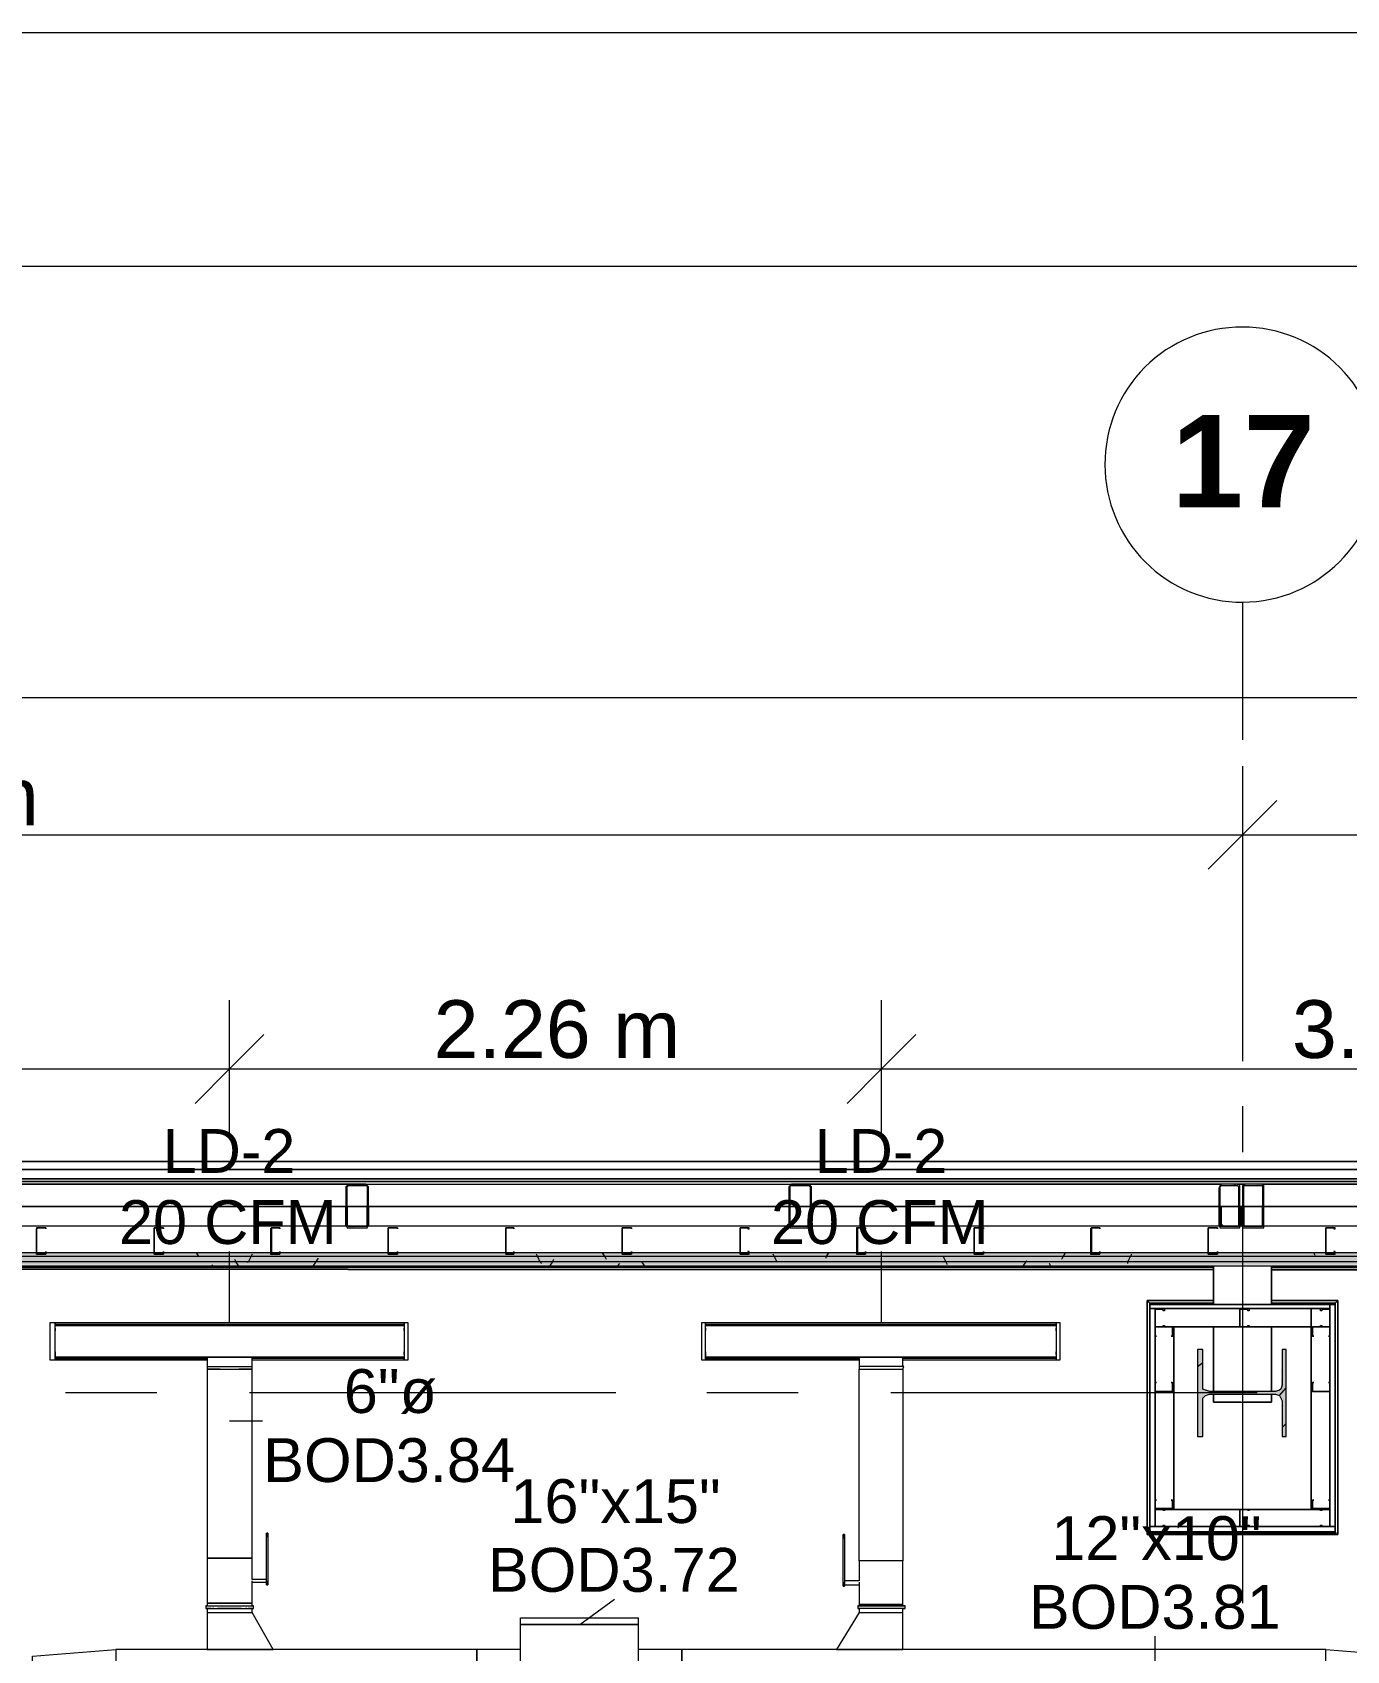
# Model space of a CAD drawing. Header units: metres. Extents: x -2 to 237, y -8 to 52.
# Drawn here: x 49.41 to 53.97, y 46.55 to 52.16 of the extents above; entities that cross this region are included whole.
import ezdxf

# ---------------------------------------------------------------- set-up
doc = ezdxf.new("R2010")
doc.units = ezdxf.units.M
for name, color, linetype, lineweight in [('HVAC - Ductos', 5, 'Continuous', 0), ('PDF3_Text', 7, 'Continuous', 0), ('pie de plano', 7, 'Continuous', 0)]:
    doc.layers.add(name, color=color, linetype=linetype, lineweight=lineweight)
doc.layers.add('PDF3_Geometry', color=7, linetype='Continuous', lineweight=0, true_color=0xaaaaaa)
doc.layers.add('PDF3_Solid Fills', color=7, linetype='Continuous', lineweight=0, true_color=0xffffff)
doc.styles.add('PDF Helvetica', font='')
doc.styles.add('PDF Helvetica Bold', font='')
doc.styles.get('PDF Helvetica').set_extended_font_data('Helvetica')
doc.styles.get('PDF Helvetica Bold').set_extended_font_data('Helvetica', bold=True)

msp = doc.modelspace()

# ---------------------------------------------------------------- hatches: boundary and pattern name
at = {"layer": 'PDF3_Solid Fills', "lineweight": 0, "transparency": 33554559}
h = msp.add_hatch(color=256, dxfattribs=at)
h.paths.add_polyline_path([(50.5778, 48.1584), (50.5732, 48.1584), (50.5732, 48.021), (50.5778, 48.1577)])
h.paths.add_polyline_path([(50.5732, 48.021), (50.509, 48.0256), (50.5044, 48.0256), (50.5044, 48.0164)])
h.paths.add_polyline_path([(50.5686, 48.163), (50.5686, 48.1676), (50.5044, 48.1676)])
h.paths.add_polyline_path([(50.5044, 48.1584), (50.4999, 48.1584), (50.4999, 48.0256)])
h = msp.add_hatch(color=256, dxfattribs=at)
h.paths.add_polyline_path([(52.1086, 48.163), (52.1086, 48.1676), (52.0445, 48.1676)])
h.paths.add_polyline_path([(52.1086, 48.021), (52.1132, 48.1571), (52.1132, 48.1584), (52.1086, 48.1584), (52.1041, 48.0256), (52.0399, 48.021), (52.1086, 48.0164)])
h.paths.add_polyline_path([(52.0399, 48.1584), (52.0353, 48.1584), (52.0353, 48.0256)])
h = msp.add_hatch(color=256, dxfattribs=at)
h.paths.add_polyline_path([(53.5295, 48.021), (53.5982, 48.0164), (53.5982, 48.1676), (53.5295, 48.1676), (53.5937, 48.163), (53.5937, 48.021)])
h.paths.add_polyline_path([(53.5295, 48.1584), (53.5249, 48.1584), (53.5249, 48.0256)])
h = msp.add_hatch(color=256, dxfattribs=at)
h.paths.add_polyline_path([(53.612, 48.163), (53.612, 48.1676), (53.6074, 48.1676)])
h.paths.add_polyline_path([(53.612, 48.1584), (53.6074, 48.1584), (53.6074, 48.0164), (53.6807, 48.0164), (53.6807, 48.1584), (53.6761, 48.1584), (53.6761, 48.021), (53.612, 48.021)])
h.paths.add_polyline_path([(53.6807, 48.163), (53.6807, 48.1676), (53.6166, 48.1676)])
for points in [[(58.6858, 47.9293), (35.6222, 47.9339), (7.0265, 47.9339), (7.0265, 47.9201), (58.6858, 47.9201)], [(58.6537, 47.9018), (58.6721, 47.8972), (58.6721, 47.9201), (7.0265, 47.9201), (7.0265, 47.9018)], [(7.0265, 47.888), (58.6399, 47.888), (58.6536, 47.8835), (58.6537, 47.8835), (58.6537, 47.9018), (7.0265, 47.9018)], [(53.7587, 47.2922), (53.7587, 47.5947), (53.7449, 47.5947), (53.7403, 47.4618), (53.7311, 47.4526), (53.4928, 47.448), (53.4928, 47.4526), (53.4791, 47.4572), (53.4699, 47.4572), (53.4699, 47.5947), (53.4516, 47.5947), (53.4516, 47.2922), (53.4699, 47.2922), (53.4699, 47.4297), (53.4791, 47.4389), (53.7357, 47.4389), (53.7403, 47.4343), (53.7403, 47.4251), (53.7449, 47.4251), (53.7449, 47.2922)]]:
    msp.add_hatch(color=256, dxfattribs=at).paths.add_polyline_path(points)

# ---------------------------------------------------------------- linework, layer by layer
at = {"layer": 'HVAC - Ductos', "color": 252, "lineweight": 0, "true_color": 0x939598}
for points in [[(7.3656, 49.8543), (58.4429, 49.8543)], [(53.6074, 49.616), (53.6074, 49.3776), (53.6074, 49.1393)], [(53.7266, 49.4968), (53.6074, 49.3776), (53.4882, 49.2585)], [(7.3656, 49.3776), (16.8074, 49.3776), (26.0062, 49.3776), (35.2051, 49.3776), (44.4086, 49.3776), (53.6074, 49.3776), (58.4429, 49.3776)], [(50.0965, 48.328), (50.0965, 48.5664), (50.0965, 48.8047)], [(52.3561, 48.328), (52.3561, 48.5664), (52.3561, 48.8047)], [(50.2157, 48.6856), (50.0965, 48.5664), (49.9774, 48.4472)], [(52.4753, 48.6856), (52.3561, 48.5664), (52.237, 48.4472)], [(7.3656, 48.5664), (8.8369, 48.5664), (11.3165, 48.5664), (13.3149, 48.5664), (15.5103, 48.5664), (18.3199, 48.5664), (20.1533, 48.5664), (22.5137, 48.5664), (24.7092, 48.5664), (27.5004, 48.5664), (29.5172, 48.5664), (31.598, 48.5664), (33.9126, 48.5664), (36.7176, 48.5664), (38.6427, 48.5664), (40.9114, 48.5664), (43.1114, 48.5664), (45.701, 48.5664), (47.9011, 48.5664), (50.0965, 48.5664), (52.3561, 48.5664), (56.0457, 48.5664), (58.4429, 48.5664)]]:
    msp.add_lwpolyline(points, dxfattribs=at)
at = {"layer": 'HVAC - Ductos', "lineweight": 0}
for points in [[(50.0965, 47.6864), (50.0965, 47.9339)], [(52.3561, 47.6864), (52.3561, 47.9339)], [(49.4916, 47.6634), (49.4916, 47.6864), (49.4916, 47.6818), (50.7016, 47.6818), (50.7016, 47.6864), (50.7016, 47.6634)], [(50.7016, 47.6864), (49.4916, 47.6864)], [(51.7465, 47.6634), (51.7465, 47.6864), (51.7465, 47.6818), (52.9611, 47.6818), (52.9611, 47.6864), (52.9611, 47.6634)], [(52.9611, 47.6864), (51.7465, 47.6864)], [(49.4916, 47.613), (49.4916, 47.6222), (49.4916, 47.6314)], [(50.7016, 47.6314), (50.7016, 47.6222), (50.7016, 47.613)], [(51.7465, 47.613), (51.7465, 47.6222), (51.7465, 47.6314)], [(52.9611, 47.6314), (52.9611, 47.6222), (52.9611, 47.613)], [(49.4916, 47.5764), (49.4916, 47.581), (49.4916, 47.5856), (49.4916, 47.581), (49.4916, 47.558), (49.4916, 47.5626), (50.0186, 47.5626)], [(50.0644, 47.5259), (50.0599, 47.5259), (50.0416, 47.5259), (50.0324, 47.5259), (50.0278, 47.5259), (50.0232, 47.5259), (50.0186, 47.5259), (50.0186, 46.8705), (50.0232, 46.8705), (50.0324, 46.8705), (50.0416, 46.8705), (50.0599, 46.8705), (50.0782, 46.8705), (50.0965, 46.8705), (50.1148, 46.8705), (50.1332, 46.8705), (50.1516, 46.8705), (50.1607, 46.8705), (50.1699, 46.8705), (50.1744, 46.8705), (50.1744, 47.5259), (50.1744, 47.5351), (50.1744, 47.5672), (50.1699, 47.5672), (50.1607, 47.5672), (50.1516, 47.5672), (50.1332, 47.5672), (50.1148, 47.5672), (50.0965, 47.5672), (50.0782, 47.5672), (50.0599, 47.5672), (50.0416, 47.5672), (50.0324, 47.5672), (50.0232, 47.5672), (50.0186, 47.5672), (50.0186, 47.5351), (50.0186, 47.5259), (50.0278, 47.5259), (50.0416, 47.5259), (50.069, 47.5259), (50.0965, 47.5259), (50.124, 47.5259), (50.1516, 47.5259), (50.1653, 47.5259), (50.1744, 47.5259), (50.1699, 47.5259), (50.1653, 47.5259), (50.1607, 47.5259), (50.1516, 47.5259), (50.1332, 47.5259), (50.1286, 47.5259)], [(50.7016, 47.5764), (50.7016, 47.581), (50.7016, 47.5856), (50.7016, 47.581), (50.7016, 47.558), (50.7016, 47.5626), (50.1744, 47.5626)], [(51.7465, 47.5764), (51.7465, 47.581), (51.7465, 47.5856), (51.7465, 47.581), (51.7465, 47.558), (51.7465, 47.5626), (52.2782, 47.5626)], [(52.4295, 47.5351), (52.4295, 47.5672), (52.4203, 47.5672), (52.4065, 47.5672), (52.3928, 47.5672), (52.3745, 47.5672), (52.3561, 47.5672), (52.3332, 47.5672), (52.3149, 47.5672), (52.3011, 47.5672), (52.2873, 47.5672), (52.2828, 47.5672), (52.2782, 47.5672), (52.2782, 47.5351), (52.2782, 47.5259), (52.2828, 47.5259), (52.3011, 47.5259), (52.3241, 47.5259), (52.3561, 47.5259), (52.3836, 47.5259), (52.4065, 47.5259), (52.4249, 47.5259), (52.4295, 47.5259), (52.4295, 46.8614), (52.4203, 46.8614), (52.4065, 46.8614), (52.3928, 46.8614), (52.3745, 46.8614), (52.3561, 46.8614), (52.3332, 46.8614), (52.3149, 46.8614), (52.3011, 46.8614), (52.2873, 46.8614), (52.2828, 46.8614), (52.2782, 46.8614), (52.2782, 46.7926), (52.2278, 46.7926)], [(52.9611, 47.5764), (52.9611, 47.581), (52.9611, 47.5856), (52.9611, 47.581), (52.9611, 47.558), (52.9611, 47.5626), (52.4295, 47.5626)], [(49.4916, 47.558), (50.0186, 47.558)], [(50.0186, 47.5351), (50.0232, 47.5351), (50.0416, 47.5351), (50.0644, 47.5351), (50.0965, 47.5351), (50.124, 47.5351), (50.1516, 47.5351), (50.1699, 47.5351), (50.1744, 47.5351)], [(50.069, 47.5259), (50.0782, 47.5259), (50.0965, 47.5259), (50.1148, 47.5259), (50.124, 47.5259)], [(50.1744, 47.558), (50.7016, 47.558)], [(51.7465, 47.558), (52.2782, 47.558)], [(52.3882, 47.5259), (52.3928, 47.5259), (52.4065, 47.5259), (52.4203, 47.5259), (52.4249, 47.5259), (52.4295, 47.5259), (52.4341, 47.5351), (52.4249, 47.5351), (52.4111, 47.5351), (52.3836, 47.5351), (52.3561, 47.5351), (52.3241, 47.5351), (52.3011, 47.5351), (52.2828, 47.5351), (52.2782, 47.5351)], [(52.4295, 46.7055), (52.4295, 46.7101), (52.4295, 46.8614), (52.4203, 46.8614), (52.4065, 46.8614), (52.3928, 46.8614), (52.3745, 46.8614), (52.3561, 46.8614), (52.3332, 46.8614), (52.3149, 46.8614), (52.3011, 46.8614), (52.2873, 46.8614), (52.2828, 46.8614), (52.2782, 46.8614), (52.2782, 47.5259), (52.2828, 47.5259)], [(52.2873, 47.5259), (52.3011, 47.5259), (52.3149, 47.5259), (52.3241, 47.5259)], [(52.3286, 47.5259), (52.3332, 47.5259), (52.3561, 47.5259), (52.3745, 47.5259), (52.3791, 47.5259)], [(52.4295, 47.558), (52.9611, 47.558)], [(50.0965, 47.3472), (50.2111, 47.3472)], [(50.2294, 46.9576), (50.2248, 46.9576)], [(50.2248, 46.788), (50.2248, 46.7834), (50.2248, 46.7788), (50.2248, 46.7834), (50.2248, 46.788), (50.2248, 46.7926), (50.2248, 46.9438), (50.2248, 46.9484), (50.2248, 46.953), (50.2248, 46.9576), (50.2248, 46.953), (50.2248, 46.9484), (50.2248, 46.9438)], [(50.2294, 46.9438), (50.2294, 46.9484), (50.2294, 46.953), (50.2294, 46.9576), (50.2294, 46.953), (50.2294, 46.9484), (50.2294, 46.9438), (50.2294, 46.7926), (50.2294, 46.788), (50.2294, 46.7834), (50.2294, 46.7788), (50.2294, 46.7834), (50.2294, 46.788), (50.2294, 46.7926)], [(52.2278, 46.953), (52.2232, 46.953)], [(52.2232, 46.788), (52.2232, 46.7834), (52.2232, 46.7788), (52.2232, 46.7743), (52.2232, 46.7788), (52.2232, 46.7834), (52.2232, 46.788), (52.2232, 46.9393)], [(52.2278, 46.9393), (52.2278, 46.788), (52.2278, 46.7834), (52.2278, 46.7788), (52.2278, 46.7743), (52.2278, 46.7788), (52.2278, 46.7834)], [(50.2248, 46.7972), (50.1744, 46.7972), (50.1744, 46.8705), (50.1699, 46.8705), (50.1607, 46.8705), (50.1516, 46.8705), (50.1332, 46.8705), (50.1148, 46.8705), (50.0965, 46.8705), (50.0782, 46.8705), (50.0599, 46.8705), (50.0416, 46.8705), (50.0324, 46.8705), (50.0232, 46.8705), (50.0186, 46.8705), (50.0186, 46.7147), (50.0232, 46.7147), (50.0324, 46.7147), (50.0416, 46.7147), (50.0599, 46.7147), (50.0782, 46.7147), (50.0965, 46.7147), (50.1148, 46.7147), (50.1332, 46.7147), (50.1516, 46.7147), (50.1607, 46.7147), (50.1699, 46.7147), (50.1744, 46.7147), (50.1744, 46.788), (50.2248, 46.788), (50.2248, 46.7926)], [(50.1744, 46.788), (50.1744, 46.7926)], [(52.2278, 46.788), (52.2278, 46.7834), (52.2278, 46.7788), (52.2782, 46.7788), (52.2782, 46.7101), (52.2782, 46.7055)], [(52.2782, 46.788), (52.2782, 46.7834), (52.2782, 46.7788)], [(50.2248, 46.7788), (50.2294, 46.7788)], [(51.3111, 46.6414), (51.4303, 46.7284)], [(52.2232, 46.7743), (52.2278, 46.7743)], [(50.014, 46.7055), (50.014, 46.6963)], [(50.0186, 46.6963), (50.014, 46.6963), (50.0186, 46.6963), (50.0232, 46.6963), (50.037, 46.6963), (50.0553, 46.6963), (50.0736, 46.6963), (50.0965, 46.6963), (50.1194, 46.6963), (50.1378, 46.6963), (50.1561, 46.6963), (50.1699, 46.6963), (50.1744, 46.6963), (50.179, 46.6963), (50.179, 46.7055), (50.1744, 46.7055)], [(50.0186, 46.7055), (50.014, 46.7055), (50.0186, 46.7055), (50.0232, 46.7055), (50.037, 46.7055), (50.0553, 46.7055), (50.0736, 46.7055), (50.0965, 46.7055), (50.1194, 46.7055), (50.1378, 46.7055), (50.1561, 46.7055), (50.1699, 46.7055), (50.1744, 46.7055), (50.179, 46.7055)], [(50.0324, 46.6963), (50.0232, 46.6963), (50.0186, 46.6963), (50.0186, 46.6826), (50.0232, 46.6826), (50.0324, 46.6826), (50.0416, 46.6826), (50.0599, 46.6826), (50.0782, 46.6826), (50.0965, 46.6826), (50.1148, 46.6826), (50.1332, 46.6826), (50.1516, 46.6826), (50.1607, 46.6826), (50.1699, 46.6826), (50.1744, 46.6826), (50.1744, 46.6963), (50.1699, 46.6963), (50.1607, 46.6963)], [(50.0186, 46.6826), (50.0186, 46.5543), (50.0278, 46.5543), (50.0416, 46.5543), (50.069, 46.5543), (50.0965, 46.5543), (50.1744, 46.5543), (50.202, 46.5543), (50.2248, 46.5543), (50.2432, 46.5543), (50.2478, 46.5543), (50.1744, 46.6826)], [(50.0416, 46.6963), (50.037, 46.6963)], [(50.1378, 46.6963), (50.1332, 46.6963), (50.1148, 46.6963), (50.0965, 46.6963), (50.0782, 46.6963), (50.0599, 46.6963), (50.0553, 46.6963)], [(50.0644, 46.6826), (50.069, 46.6826)], [(50.124, 46.6826), (50.1286, 46.6826)], [(50.1561, 46.6963), (50.1516, 46.6963)], [(50.1744, 46.6963), (50.179, 46.6963)], [(52.2782, 46.6826), (52.2003, 46.5543), (52.2095, 46.5543), (52.2232, 46.5543), (52.2507, 46.5543), (52.2782, 46.5543), (52.3561, 46.5543), (52.3836, 46.5543), (52.4065, 46.5543), (52.4249, 46.5543), (52.4295, 46.5543), (52.4295, 46.6826)], [(52.2736, 46.7055), (52.2736, 46.6963), (52.2782, 46.6963)], [(52.2873, 46.6963), (52.2828, 46.6963), (52.2782, 46.6963), (52.2782, 46.6826), (52.2828, 46.6826), (52.2873, 46.6826), (52.3011, 46.6826), (52.3149, 46.6826), (52.3332, 46.6826), (52.3561, 46.6826), (52.3745, 46.6826), (52.3928, 46.6826), (52.4065, 46.6826), (52.4203, 46.6826), (52.4295, 46.6826), (52.4295, 46.6963), (52.4341, 46.6963), (52.4386, 46.6963), (52.4341, 46.6963), (52.4249, 46.6963), (52.4111, 46.6963), (52.3974, 46.6963), (52.3745, 46.6963), (52.3561, 46.6963), (52.3332, 46.6963), (52.3149, 46.6963), (52.2965, 46.6963), (52.2828, 46.6963), (52.2736, 46.6963)], [(52.3011, 46.6963), (52.2965, 46.6963)], [(52.3974, 46.6963), (52.3928, 46.6963), (52.3745, 46.6963), (52.3561, 46.6963), (52.3332, 46.6963), (52.3149, 46.6963)], [(52.3241, 46.6826), (52.3286, 46.6826)], [(52.3791, 46.6826), (52.3836, 46.6826), (52.3882, 46.6826)], [(52.4111, 46.6963), (52.4065, 46.6963)], [(52.4249, 46.6963), (52.4203, 46.6963)], [(52.4386, 46.6963), (52.4386, 46.7055)], [(53.3049, 46.403), (53.3049, 46.6001)], [(50.2478, 46.5543), (50.2432, 46.5543), (50.2248, 46.5543), (50.202, 46.5543), (50.1744, 46.5543), (50.0965, 46.5543), (50.069, 46.5543), (50.0416, 46.5543), (50.0278, 46.5543), (50.0186, 46.5543)], [(52.4295, 46.5543), (52.4249, 46.5543), (52.4065, 46.5543), (52.3836, 46.5543), (52.3561, 46.5543), (52.2782, 46.5543), (52.2507, 46.5543), (52.2232, 46.5543), (52.2095, 46.5543), (52.2003, 46.5543)]]:
    msp.add_lwpolyline(points, dxfattribs=at)
for points in [[(49.4732, 47.6864), (49.4732, 47.558), (49.4916, 47.558), (49.4916, 47.6864)], [(50.7016, 47.5672), (49.4916, 47.5672), (50.7016, 47.5672), (49.4916, 47.5672), (49.4916, 47.6772), (50.7016, 47.6772)], [(50.7153, 47.6864), (50.7016, 47.6864), (50.7016, 47.558), (50.7153, 47.558)], [(51.7328, 47.6864), (51.7328, 47.558), (51.7465, 47.558), (51.7465, 47.6864)], [(52.9611, 47.5672), (51.7465, 47.5672), (52.9611, 47.5672), (51.7465, 47.5672), (51.7465, 47.6772), (52.9611, 47.6772)], [(52.9749, 47.6864), (52.9611, 47.6864), (52.9611, 47.558), (52.9749, 47.558)], [(49.4916, 47.668), (49.4916, 47.6634), (49.4916, 47.6589), (49.4916, 47.6634)], [(50.7016, 47.6589), (50.7016, 47.6634), (50.7016, 47.668), (50.7016, 47.6634)], [(51.7465, 47.668), (51.7465, 47.6634), (51.7465, 47.6589), (51.7465, 47.6634)], [(52.9611, 47.6589), (52.9611, 47.6634), (52.9611, 47.668), (52.9611, 47.6634)], [(52.2232, 46.9393), (52.2232, 46.9438), (52.2232, 46.9484), (52.2232, 46.953), (52.2232, 46.9484), (52.2232, 46.9438)], [(52.2278, 46.9393), (52.2278, 46.9438), (52.2278, 46.9484), (52.2278, 46.953), (52.2278, 46.9484), (52.2278, 46.9438)], [(50.0186, 46.7055), (50.0232, 46.7055), (50.0324, 46.7055), (50.0416, 46.7055), (50.0599, 46.7055), (50.0782, 46.7055), (50.0965, 46.7055), (50.1148, 46.7055), (50.1332, 46.7055), (50.1516, 46.7055), (50.1607, 46.7055), (50.1699, 46.7055), (50.1744, 46.7055), (50.1744, 46.7147), (50.1699, 46.7147), (50.1607, 46.7147), (50.1516, 46.7147), (50.1332, 46.7147), (50.1148, 46.7147), (50.0965, 46.7147), (50.0782, 46.7147), (50.0599, 46.7147), (50.0416, 46.7147), (50.0324, 46.7147), (50.0232, 46.7147), (50.0186, 46.7147)], [(52.2736, 46.7055), (52.2828, 46.7055), (52.2965, 46.7055), (52.3149, 46.7055), (52.3332, 46.7055), (52.3561, 46.7055), (52.3745, 46.7055), (52.3974, 46.7055), (52.4111, 46.7055), (52.4249, 46.7055), (52.4341, 46.7055), (52.4386, 46.7055), (52.4341, 46.7055), (52.4249, 46.7055), (52.4111, 46.7055), (52.3974, 46.7055), (52.3745, 46.7055), (52.3561, 46.7055), (52.3332, 46.7055), (52.3149, 46.7055), (52.2965, 46.7055), (52.2828, 46.7055)], [(52.2782, 46.7101), (52.2828, 46.7101), (52.2873, 46.7101), (52.3011, 46.7101), (52.3149, 46.7101), (52.3332, 46.7101), (52.3561, 46.7101), (52.3745, 46.7101), (52.3928, 46.7101), (52.4065, 46.7101), (52.4203, 46.7101), (52.4295, 46.7101), (52.4203, 46.7101), (52.4065, 46.7101), (52.3928, 46.7101), (52.3745, 46.7101), (52.3561, 46.7101), (52.3332, 46.7101), (52.3149, 46.7101), (52.3011, 46.7101), (52.2873, 46.7101), (52.2828, 46.7101)], [(52.4295, 46.7101), (52.4203, 46.7101), (52.4065, 46.7101), (52.3928, 46.7101), (52.3745, 46.7101), (52.3561, 46.7101), (52.3332, 46.7101), (52.3149, 46.7101), (52.3011, 46.7101), (52.2873, 46.7101), (52.2828, 46.7101), (52.2782, 46.7101), (52.2828, 46.7101), (52.2873, 46.7101), (52.3011, 46.7101), (52.3149, 46.7101), (52.3332, 46.7101), (52.3561, 46.7101), (52.3745, 46.7101), (52.3928, 46.7101), (52.4065, 46.7101), (52.4203, 46.7101)], [(52.2782, 46.7055), (52.2828, 46.7055), (52.2873, 46.7055), (52.3011, 46.7055), (52.3149, 46.7055), (52.3332, 46.7055), (52.3561, 46.7055), (52.3745, 46.7055), (52.3928, 46.7055), (52.4065, 46.7055), (52.4203, 46.7055), (52.4295, 46.7055), (52.4203, 46.7055), (52.4065, 46.7055), (52.3928, 46.7055), (52.3745, 46.7055), (52.3561, 46.7055), (52.3332, 46.7055), (52.3149, 46.7055), (52.3011, 46.7055), (52.2873, 46.7055), (52.2828, 46.7055)], [(51.5128, 46.6414), (51.1049, 46.6414), (51.1049, 46.6643), (51.5128, 46.6643)], [(51.5128, 46.6414), (51.5128, 45.5414), (51.1049, 45.5414), (51.1049, 46.6414)], [(49.7024, 46.5543), (49.7024, 46.2518), (49.4136, 46.2747), (49.4136, 46.5314)], [(50.9536, 46.5543), (49.7024, 46.5543), (49.7024, 46.2518), (50.9536, 46.2518), (50.9536, 46.5543), (50.9536, 46.2518), (51.1049, 46.096), (51.1049, 46.5543)], [(53.8962, 46.2518), (53.8962, 46.5543), (54.1849, 46.5314), (54.1849, 46.2747), (53.8962, 46.2518), (53.8962, 46.5543), (51.664, 46.5543), (51.5128, 46.5543), (51.5128, 46.096), (51.664, 46.2518), (51.664, 46.5543), (51.664, 46.2518)]]:
    msp.add_lwpolyline(points, close=True, dxfattribs=at)
at = {"layer": 'PDF3_Geometry', "lineweight": 0}
msp.add_lwpolyline([(53.6074, 51.1377, 0.418241), (53.1307, 50.661, 0.414659), (53.6074, 50.1843, 0.411075), (54.0841, 50.661, 0.414666)], format="xyb", close=True, dxfattribs=at)
at = {"layer": 'PDF3_Geometry', "color": 252, "lineweight": 0, "true_color": 0x939598}
for points in [[(53.6074, 50.1843), (53.6074, 49.7076)], [(53.6074, 49.5472), (53.6074, 49.3914)], [(53.6074, 49.231), (53.6074, 48.5939)]]:
    msp.add_lwpolyline(points, dxfattribs=at)
at = {"layer": 'PDF3_Geometry', "lineweight": 0}
for points in [[(53.6074, 48.438), (53.6074, 48.2776)], [(50.5778, 48.2455), (50.4999, 48.2455)], [(52.1086, 48.2455), (52.0353, 48.2455)], [(53.6441, 48.2455), (53.5661, 48.2455)], [(50.509, 48.1676), (49.0744, 48.1676), (50.5411, 48.1676), (52.072, 48.1676), (53.5341, 48.1676), (52.1041, 48.1676)], [(50.564, 48.163), (50.5686, 48.1676)], [(50.5686, 48.1676), (52.0445, 48.1676)], [(52.0353, 48.1264), (52.0399, 48.131)], [(52.072, 48.163), (52.0766, 48.1676)], [(53.5799, 48.163), (53.5845, 48.1676)], [(55.1107, 48.1676), (53.6761, 48.1676), (55.1383, 48.1676), (56.6737, 48.1676), (58.2045, 48.1676), (58.1954, 48.1676)], [(50.4999, 48.1034), (50.5044, 48.108)], [(50.5044, 48.021), (50.4999, 48.0256), (50.4999, 48.0897)], [(50.5044, 48.0897), (50.5044, 48.0256), (50.509, 48.021)], [(50.5732, 48.021), (50.5732, 48.0256), (50.5732, 48.0897)], [(50.5778, 48.0897), (50.5778, 48.0256), (50.5778, 48.021)], [(53.5249, 48.108), (53.5295, 48.1126)], [(53.5295, 48.0897), (53.5295, 48.0256)], [(53.5891, 48.021), (53.5432, 48.021), (53.5387, 48.021), (53.5387, 48.0256), (53.5341, 48.0256), (53.5341, 48.0897)], [(53.5982, 48.0256), (53.6028, 48.0256), (53.6028, 48.0897)], [(53.6028, 48.021), (53.6074, 48.0256), (53.6074, 48.0897), (53.6074, 48.0256), (53.6074, 48.021)], [(53.6074, 48.1172), (53.6074, 47.6451)], [(53.612, 48.0897), (53.612, 48.0256), (53.612, 48.021)], [(53.6761, 48.021), (53.6761, 48.0256), (53.6761, 48.0897)], [(53.6807, 48.021), (53.6807, 48.0256), (53.6807, 48.0897)], [(58.7775, 46.6138), (58.7775, 47.0172), (58.7775, 47.4251), (58.7775, 47.8284), (58.7775, 47.8834), (58.7775, 47.9293), (58.7775, 48.0118), (58.7775, 48.021), (7.0265, 48.0256)], [(58.6721, 35.7008), (58.6721, 47.8834), (58.6721, 47.8972), (58.6721, 47.9155), (7.0265, 47.9201)], [(58.6537, 35.7008), (58.6537, 47.8834), (58.6537, 47.8972), (7.0265, 47.9018)], [(50.2386, 47.9293), (49.8353, 47.9293), (49.4274, 47.9293), (49.024, 47.9293), (48.6161, 47.9293), (48.2128, 47.9293), (47.8048, 47.9293), (47.4015, 47.9293)], [(52.2691, 47.9293), (51.8657, 47.9293), (51.4578, 47.9293), (51.0545, 47.9293), (50.6465, 47.9293), (50.2432, 47.9293)], [(53.0803, 47.9293), (52.677, 47.9293), (52.2736, 47.9293)], [(55.1107, 47.9293), (54.7074, 47.9293), (54.2995, 47.9293), (53.8962, 47.9293), (53.4882, 47.9293), (53.0849, 47.9293)], [(7.0265, 47.888), (58.6399, 47.8834), (58.6399, 35.7008), (48.2128, 35.7008), (48.2128, 35.6871), (58.6399, 35.6871), (58.6399, 34.1837), (45.3206, 34.1837), (44.8348, 34.1837), (44.6515, 34.1837), (41.7273, 34.1837)], [(53.5065, 47.8834), (44.5094, 47.8834)], [(44.5094, 47.8834), (53.5065, 47.8834)], [(53.5065, 47.8834), (44.5094, 47.8834)], [(44.5094, 47.8834), (53.5065, 47.8834)], [(53.5065, 47.8834), (44.5094, 47.8834)], [(44.5094, 47.8834), (53.5065, 47.8834)], [(58.1037, 47.8834), (53.7083, 47.8834)], [(53.7083, 47.8834), (58.1037, 47.8834)], [(58.1037, 47.8834), (53.7083, 47.8834)], [(53.7083, 47.8834), (58.1037, 47.8834)], [(58.1037, 47.8834), (53.7083, 47.8834)], [(53.7083, 47.8834), (58.1037, 47.8834)], [(53.9374, 47.7643), (53.9374, 46.953), (53.9328, 46.953), (53.9283, 46.9576), (53.9283, 46.9622), (53.9283, 47.0401), (53.9283, 47.7506), (53.8457, 47.7506), (53.2865, 47.7506), (53.2865, 46.9622), (53.2865, 47.7506), (53.2865, 47.6726), (53.2865, 47.0401), (53.2865, 46.9622), (53.9283, 46.9622), (53.2865, 46.9622), (53.9283, 46.9622), (53.2865, 46.9622), (53.2865, 47.7552), (53.2865, 46.9576), (53.2865, 47.7552), (53.2865, 46.9622), (53.9283, 46.9622), (53.9283, 46.9576), (53.9328, 46.953), (53.9374, 46.953), (53.2774, 46.953), (53.9374, 46.953), (53.9374, 47.7643), (53.9374, 46.953), (53.9374, 47.7643), (53.9374, 47.7597), (53.9328, 47.7597), (53.9283, 47.7552), (53.9283, 47.7506), (53.9283, 46.9622), (53.9283, 47.7552), (53.7083, 47.7552), (53.9283, 47.7552), (53.9283, 46.9576), (53.2865, 46.9576), (53.9283, 46.9576), (53.9328, 46.9576), (53.9283, 46.9576), (53.9283, 47.7552), (53.9283, 46.9622), (53.9283, 47.7506), (53.9099, 47.7506), (53.2865, 47.7506), (53.2865, 47.7368), (53.2865, 46.9805), (53.2865, 46.9622)], [(53.282, 47.7597), (53.2865, 47.7552), (53.2865, 47.7506)], [(53.282, 47.7597), (53.2865, 47.7552), (53.2865, 47.7506)], [(53.9374, 47.7643), (53.7083, 47.7643), (53.9374, 47.7643), (53.9374, 47.7597), (53.9374, 47.7643), (53.7083, 47.7643), (53.9374, 47.7643), (53.9374, 47.7597), (53.9328, 47.7597), (53.9283, 47.7552), (53.9283, 47.7506), (53.7083, 47.7506), (53.9283, 47.7506), (53.9283, 46.9622), (53.9283, 47.7506), (53.9283, 47.7552), (53.9328, 47.7597), (53.9283, 47.7552), (53.9283, 47.7506), (53.7083, 47.7506), (53.9283, 47.7506), (53.9283, 46.9805), (53.9283, 46.9622), (53.2865, 46.9622)], [(53.2865, 47.7506), (53.2865, 46.9622), (53.2865, 47.7506)], [(53.9283, 47.7506), (53.2865, 47.7506), (53.9283, 47.7506)], [(53.9283, 46.9622), (53.9283, 47.7506), (53.9283, 46.9622)], [(53.6074, 47.6451), (53.6074, 46.7147)], [(53.4516, 47.5351), (53.4699, 47.5489)], [(53.7357, 47.4343), (53.7587, 47.4618)], [(49.8444, 47.4434), (49.5282, 47.4434)], [(51.4349, 47.4434), (50.1653, 47.4434)], [(52.0674, 47.4434), (51.7511, 47.4434)], [(53.6578, 47.4434), (52.3882, 47.4434)], [(53.5065, 47.4389), (53.5065, 47.4114), (53.5065, 47.4389)], [(53.5845, 47.4114), (53.5891, 47.4114), (53.5937, 47.4114), (53.5982, 47.4114), (53.6028, 47.4114), (53.5982, 47.4114), (53.5937, 47.4114), (53.5891, 47.4114), (53.5845, 47.4114), (53.5065, 47.4114), (53.7083, 47.4114), (53.6257, 47.4114), (53.6212, 47.4114), (53.6166, 47.4114), (53.612, 47.4114), (53.6166, 47.4114), (53.6212, 47.4114), (53.6257, 47.4114)], [(53.7449, 47.3243), (53.7587, 47.338)], [(53.282, 46.953), (53.2865, 46.9576)], [(53.282, 46.953), (53.2865, 46.9576)], [(53.2865, 46.9622), (53.9283, 46.9622), (53.2865, 46.9622)]]:
    msp.add_lwpolyline(points, dxfattribs=at)
for points in [[(50.5411, 48.2455), (52.072, 48.2455), (50.5411, 48.2455), (49.0057, 48.2455), (47.4702, 48.2455), (49.0057, 48.2455)], [(53.6074, 48.2455), (55.1383, 48.2455), (56.6737, 48.2455), (55.1383, 48.2455), (53.6074, 48.2455), (52.072, 48.2455)], [(50.5411, 48.218), (49.0057, 48.218)], [(50.5411, 48.186), (49.0057, 48.186)], [(52.072, 48.218), (50.5411, 48.218)], [(52.072, 48.186), (50.5411, 48.186)], [(53.6074, 48.218), (52.072, 48.218)], [(53.6074, 48.186), (52.072, 48.186)], [(55.1383, 48.218), (53.6074, 48.218)], [(55.1383, 48.186), (53.6074, 48.186)], [(50.5411, 48.1768), (49.0057, 48.1768)], [(50.4999, 48.0256), (50.5044, 48.0164), (50.509, 48.0164), (50.5686, 48.0164), (50.5732, 48.0164), (50.5778, 48.0256), (50.5778, 48.1584), (50.5732, 48.163), (50.5686, 48.1676), (50.509, 48.1676), (50.5044, 48.163), (50.4999, 48.1584)], [(50.5686, 48.021), (50.509, 48.021), (50.5044, 48.0256), (50.5044, 48.1584), (50.509, 48.163), (50.5686, 48.163), (50.5732, 48.163), (50.5732, 48.1584), (50.5732, 48.0256), (50.5732, 48.021)], [(52.072, 48.1768), (50.5411, 48.1768)], [(52.0353, 48.0256), (52.0399, 48.0164), (52.0445, 48.0164), (52.1041, 48.0164), (52.1086, 48.0164), (52.1132, 48.0256), (52.1132, 48.1584), (52.1086, 48.163), (52.1041, 48.1676), (52.0445, 48.1676), (52.0399, 48.163), (52.0353, 48.1584)], [(52.1041, 48.021), (52.0445, 48.021), (52.0399, 48.021), (52.0399, 48.0256), (52.0399, 48.1584), (52.0399, 48.163), (52.0445, 48.163), (52.1041, 48.163), (52.1086, 48.1584), (52.1086, 48.0256)], [(53.6074, 48.1768), (52.072, 48.1768)], [(53.5341, 48.0164), (53.5891, 48.0164), (53.5982, 48.0164), (53.5982, 48.0256), (53.5982, 48.1539), (53.5982, 48.163), (53.5891, 48.1676), (53.5341, 48.1676), (53.5295, 48.163), (53.5249, 48.1539), (53.5249, 48.0256), (53.5295, 48.0164)], [(53.5341, 48.021), (53.5295, 48.021), (53.5295, 48.0256), (53.5295, 48.1539), (53.5295, 48.1584), (53.5341, 48.163), (53.5891, 48.163), (53.5937, 48.1584), (53.5937, 48.1539), (53.5937, 48.0256), (53.5937, 48.021), (53.5891, 48.021)], [(53.6074, 48.1676), (53.5891, 48.1676)], [(55.1383, 48.1768), (53.6074, 48.1768)], [(53.6166, 48.0164), (53.6761, 48.0164), (53.6807, 48.0164), (53.6807, 48.0256), (53.6807, 48.1584), (53.6807, 48.163), (53.6761, 48.1676), (53.6166, 48.1676), (53.6074, 48.163), (53.6074, 48.1584), (53.6074, 48.0256), (53.6074, 48.0164)], [(53.6166, 48.1676), (53.6074, 48.1676)], [(53.6761, 48.0256), (53.6761, 48.021), (53.6166, 48.021), (53.612, 48.021), (53.612, 48.0256), (53.612, 48.1584), (53.612, 48.163), (53.6166, 48.163), (53.6761, 48.163), (53.6761, 48.1584)], [(49.0836, 48.0897), (50.4999, 48.0897)], [(50.5411, 48.0897), (50.5732, 48.0897), (50.5411, 48.0897), (50.5044, 48.0897)], [(50.5778, 48.0897), (52.0353, 48.0897)], [(52.072, 48.0897), (52.1086, 48.0897), (52.072, 48.0897), (52.0399, 48.0897)], [(52.1132, 48.0897), (53.5249, 48.0897)], [(53.5295, 48.0897), (53.5937, 48.0897)], [(53.5982, 48.0897), (53.6074, 48.0897)], [(53.612, 48.0897), (53.6761, 48.0897)], [(53.6807, 48.0897), (55.1016, 48.0897)], [(49.4594, 48.0164), (49.432, 48.0164), (49.4274, 48.0164), (49.4274, 48.0118), (49.4274, 47.9247), (49.432, 47.9247), (49.4594, 47.9247), (49.4594, 47.9339), (49.4594, 47.9247), (49.432, 47.9247), (49.4274, 47.9247), (49.4274, 48.0118), (49.432, 48.0164), (49.4594, 48.0164), (49.4594, 48.0118)], [(49.8674, 48.0164), (49.8353, 48.0164), (49.8353, 48.0118), (49.8353, 47.9247), (49.8674, 47.9247), (49.8674, 47.9339), (49.8674, 47.9247), (49.8353, 47.9247), (49.8353, 48.0118), (49.8353, 48.0164), (49.8674, 48.0164), (49.8674, 48.0118)], [(50.2707, 48.0164), (50.2432, 48.0164), (50.2386, 48.0118), (50.2386, 47.9247), (50.2432, 47.9247), (50.2707, 47.9247), (50.2707, 47.9339), (50.2707, 47.9247), (50.2432, 47.9247), (50.2432, 48.0118), (50.2432, 48.0164), (50.2707, 48.0164), (50.2707, 48.0118)], [(50.6786, 48.0164), (50.6465, 48.0164), (50.6465, 48.0118), (50.6465, 47.9247), (50.6786, 47.9247), (50.6786, 47.9339), (50.6786, 47.9247), (50.6465, 47.9247), (50.6465, 48.0118), (50.6465, 48.0164), (50.6786, 48.0164), (50.6786, 48.0118)], [(51.082, 48.0164), (51.0545, 48.0164), (51.0545, 48.0118), (51.0545, 47.9247), (51.082, 47.9247), (51.082, 47.9339), (51.082, 47.9247), (51.0545, 47.9247), (51.0545, 48.0118), (51.0545, 48.0164), (51.082, 48.0164), (51.082, 48.0118)], [(51.4899, 48.0164), (51.4623, 48.0164), (51.4578, 48.0164), (51.4578, 48.0118), (51.4578, 47.9247), (51.4623, 47.9247), (51.4899, 47.9247), (51.4899, 47.9339), (51.4899, 47.9247), (51.4623, 47.9247), (51.4578, 47.9247), (51.4578, 48.0118), (51.4578, 48.0164), (51.4623, 48.0164), (51.4899, 48.0164), (51.4899, 48.0118)], [(51.8978, 48.0164), (51.8657, 48.0164), (51.8657, 48.0118), (51.8657, 47.9247), (51.8978, 47.9247), (51.8978, 47.9339), (51.8932, 47.9339), (51.8932, 47.9247), (51.8657, 47.9247), (51.8657, 48.0118), (51.8657, 48.0164), (51.8932, 48.0164), (51.8932, 48.0118), (51.8978, 48.0118)], [(52.3011, 48.0164), (52.2736, 48.0164), (52.2691, 48.0164), (52.2691, 48.0118), (52.2691, 47.9247), (52.2736, 47.9247), (52.3011, 47.9247), (52.3011, 47.9339), (52.3011, 47.9247), (52.2736, 47.9247), (52.2736, 48.0118), (52.2736, 48.0164), (52.3011, 48.0164), (52.3011, 48.0118)], [(52.7091, 48.0164), (52.677, 48.0164), (52.677, 48.0118), (52.677, 47.9247), (52.7091, 47.9247), (52.7091, 47.9339), (52.7091, 47.9247), (52.677, 47.9247), (52.677, 48.0118), (52.677, 48.0164), (52.7091, 48.0164), (52.7091, 48.0118)], [(53.1123, 48.0164), (53.0849, 48.0164), (53.0803, 48.0118), (53.0803, 47.9247), (53.0849, 47.9247), (53.1123, 47.9247), (53.1123, 47.9339), (53.1123, 47.9247), (53.0849, 47.9247), (53.0849, 48.0118), (53.0849, 48.0164), (53.1123, 48.0164), (53.1123, 48.0118)], [(53.5203, 48.0164), (53.4928, 48.0164), (53.4882, 48.0164), (53.4882, 48.0118), (53.4882, 47.9247), (53.4928, 47.9247), (53.5203, 47.9247), (53.5203, 47.9339), (53.5203, 47.9247), (53.4928, 47.9247), (53.4882, 47.9247), (53.4882, 48.0118), (53.4882, 48.0164), (53.4928, 48.0164), (53.5203, 48.0164), (53.5203, 48.0118)], [(53.9283, 48.0164), (53.8962, 48.0164), (53.8962, 48.0118), (53.8962, 47.9247), (53.9283, 47.9247), (53.9283, 47.9339), (53.9237, 47.9339), (53.9237, 47.9247), (53.8962, 47.9247), (53.8962, 48.0118), (53.8962, 48.0164), (53.9237, 48.0164), (53.9237, 48.0118), (53.9283, 48.0118)], [(44.5094, 47.8834), (53.5065, 47.8789), (44.5094, 47.8789), (53.5065, 47.8789)], [(44.5094, 47.8743), (53.5065, 47.8697)], [(44.5094, 47.8743), (53.5065, 47.8697)], [(53.5065, 47.8834), (53.5065, 47.7506)], [(53.7083, 47.8834), (53.7083, 47.7506)], [(53.7083, 47.8789), (58.1037, 47.8789)], [(53.7083, 47.8789), (58.1037, 47.8789)], [(53.7083, 47.8697), (58.1037, 47.8697)], [(53.7083, 47.8697), (58.1037, 47.8697)], [(53.2774, 47.7643), (53.2774, 47.7597), (53.282, 47.7597), (53.2865, 47.7552), (53.2865, 47.7506), (53.5065, 47.7506), (53.2865, 47.7506), (53.2865, 47.7552), (53.282, 47.7597), (53.2774, 47.7597), (53.2774, 47.7643), (53.5065, 47.7643), (53.2774, 47.7643), (53.2774, 46.953), (53.282, 46.953), (53.2865, 46.9576), (53.2865, 46.9622), (53.2865, 47.7506), (53.2865, 46.9622), (53.2865, 46.9576), (53.282, 46.953), (53.2774, 46.953), (53.2774, 47.7597), (53.2774, 46.953), (53.2774, 47.7643), (53.5065, 47.7643)], [(53.5065, 47.7552), (53.2865, 47.7552)], [(53.5065, 47.7552), (53.2865, 47.7552)], [(53.2865, 47.7506), (53.5065, 47.7506)], [(53.2865, 47.7368), (53.9099, 47.7368), (53.9099, 47.7506), (53.9099, 46.9805), (53.9283, 46.9805), (53.2865, 46.9805), (53.3049, 46.9805), (53.3049, 47.7368)], [(53.3049, 47.6726), (53.3049, 47.7322), (53.3049, 47.7368), (53.337, 47.7368), (53.337, 47.7276), (53.3324, 47.7276), (53.3324, 47.7322), (53.3049, 47.7322), (53.3049, 47.6726), (53.3324, 47.6726), (53.3324, 47.6772), (53.337, 47.6772), (53.337, 47.6726)], [(53.3691, 47.6726), (53.8457, 47.6726), (53.8457, 47.7368), (53.3049, 47.7368), (53.3049, 47.6726)], [(53.5982, 47.6726), (53.5982, 47.7322), (53.5982, 47.7368), (53.6303, 47.7368), (53.6303, 47.7276), (53.6257, 47.7276), (53.6257, 47.7322), (53.5982, 47.7322), (53.5982, 47.6726), (53.6257, 47.6726), (53.6257, 47.6772), (53.6303, 47.6772), (53.6303, 47.6726)], [(53.9283, 47.7552), (53.7083, 47.7552)], [(53.8457, 47.6726), (53.8457, 47.0401), (53.9099, 47.0401), (53.9099, 47.7368), (53.8457, 47.7368)], [(53.9099, 47.7368), (53.9099, 47.7322), (53.9099, 47.6726), (53.8778, 47.6726), (53.8778, 47.6772), (53.8824, 47.6772), (53.8824, 47.6726), (53.9099, 47.6726), (53.9099, 47.7322), (53.8824, 47.7322), (53.8824, 47.7276), (53.8778, 47.7276), (53.8778, 47.7368)], [(53.3049, 47.668), (53.3049, 47.6726), (53.3645, 47.6726), (53.3691, 47.6726), (53.3691, 47.668), (53.3691, 47.6405), (53.3599, 47.6405), (53.3645, 47.6405), (53.3645, 47.668), (53.3645, 47.6726), (53.3049, 47.6726), (53.3049, 47.668), (53.3049, 47.6405)], [(53.3049, 47.0401), (53.3691, 47.0401), (53.3691, 47.6726), (53.3049, 47.6726)], [(53.3095, 47.6405), (53.3049, 47.6405)], [(53.3691, 47.0401), (53.8457, 47.0401), (53.8457, 47.6726), (53.3691, 47.6726)], [(53.5065, 47.6726), (53.5065, 47.448)], [(53.7083, 47.6726), (53.7083, 47.448)], [(53.8457, 47.668), (53.8457, 47.6726), (53.8503, 47.6726), (53.9099, 47.6726), (53.9099, 47.668), (53.9099, 47.6405), (53.9053, 47.6405), (53.9099, 47.6405), (53.9099, 47.668), (53.9099, 47.6726), (53.8503, 47.6726), (53.8503, 47.668), (53.8503, 47.6405), (53.8549, 47.6405), (53.8457, 47.6405)], [(53.7587, 47.2922), (53.7587, 47.5947), (53.7449, 47.5947), (53.7449, 47.471), (53.7403, 47.4572), (53.7357, 47.4526), (53.722, 47.448), (53.4928, 47.448), (53.4791, 47.4526), (53.4699, 47.4572), (53.4699, 47.471), (53.4699, 47.5947), (53.4516, 47.5947), (53.4516, 47.2922), (53.4699, 47.2922), (53.4699, 47.416), (53.4699, 47.4251), (53.4791, 47.4343), (53.4928, 47.4389), (53.722, 47.4389), (53.7357, 47.4343), (53.7403, 47.4251), (53.7449, 47.416), (53.7449, 47.2922)], [(53.3691, 47.448), (53.3645, 47.448), (53.3049, 47.448), (53.3049, 47.4802), (53.3095, 47.4802), (53.3049, 47.4802), (53.3049, 47.448), (53.3645, 47.448), (53.3645, 47.4802), (53.3599, 47.4802), (53.3691, 47.4802)], [(53.9099, 47.448), (53.8503, 47.448), (53.8457, 47.448), (53.8457, 47.4802), (53.8549, 47.4802), (53.8503, 47.4802), (53.8503, 47.448), (53.9099, 47.448), (53.9099, 47.4802)], [(53.9053, 47.4802), (53.9099, 47.4802)], [(53.7083, 47.4389), (53.7083, 47.4114)], [(53.3691, 47.0447), (53.3645, 47.0401), (53.3049, 47.0401), (53.3049, 47.0447), (53.3049, 47.0722), (53.3095, 47.0722), (53.3049, 47.0722), (53.3049, 47.0447), (53.3645, 47.0447), (53.3645, 47.0722), (53.3599, 47.0722), (53.3691, 47.0722)], [(53.9099, 47.0447), (53.9099, 47.0401), (53.8503, 47.0401), (53.8457, 47.0447), (53.8457, 47.0722), (53.8549, 47.0722), (53.8503, 47.0722), (53.8503, 47.0447), (53.9099, 47.0447), (53.9099, 47.0722)], [(53.9053, 47.0722), (53.9099, 47.0722)], [(53.3049, 46.9805), (53.3049, 47.0401), (53.337, 47.0401), (53.337, 47.0356), (53.3324, 47.0356), (53.3324, 47.0401), (53.3049, 47.0401), (53.3049, 46.9805), (53.3324, 46.9805), (53.3324, 46.9851), (53.337, 46.9851), (53.337, 46.9805)], [(53.8457, 47.0401), (53.3691, 47.0401), (53.3049, 47.0401), (53.3049, 46.9805), (53.9099, 46.9805), (53.9099, 47.0401)], [(53.5982, 46.9805), (53.5982, 47.0401), (53.6303, 47.0401), (53.6303, 47.0356), (53.6257, 47.0356), (53.6257, 47.0401), (53.5982, 47.0401), (53.5982, 46.9805), (53.6257, 46.9805), (53.6257, 46.9851), (53.6303, 46.9851), (53.6303, 46.9805)], [(53.9099, 47.0401), (53.9099, 46.9805), (53.8778, 46.9805), (53.8778, 46.9851), (53.8824, 46.9851), (53.8824, 46.9805), (53.9099, 46.9805), (53.9099, 47.0401), (53.8824, 47.0401), (53.8824, 47.0356), (53.8778, 47.0356), (53.8778, 47.0401)], [(53.2774, 46.953), (53.9374, 46.953)], [(53.2865, 46.9622), (53.9283, 46.9622)]]:
    msp.add_lwpolyline(points, close=True, dxfattribs=at)
at = {"layer": 'PDF3_Geometry', "color": 254, "lineweight": 0, "true_color": 0xd2d2d2}
for points in [[(50.2386, 47.9614), (50.2432, 47.966)], [(52.2691, 47.9797), (52.2736, 47.9843)]]:
    msp.add_lwpolyline(points, dxfattribs=at)
at = {"layer": 'PDF3_Geometry', "color": 254, "lineweight": 0, "true_color": 0xeaeaea}
for points in [[(49.9911, 47.9155), (49.982, 47.9293)], [(50.1286, 47.8834), (50.1194, 47.8972), (50.1148, 47.9064)], [(50.1744, 47.9247), (50.1699, 47.9155), (50.1607, 47.8972), (50.1561, 47.8972)], [(50.4036, 47.911), (50.3944, 47.8972), (50.3853, 47.8834)], [(51.1782, 47.8926), (51.1736, 47.8972), (51.1645, 47.9155), (51.1599, 47.9247)], [(51.2195, 47.9064), (51.2149, 47.8972), (51.2057, 47.8834)], [(51.4028, 47.9064), (51.3982, 47.9155), (51.389, 47.9293)], [(51.994, 47.8972), (51.9849, 47.9155), (51.9803, 47.9247)], [(52.1728, 47.9293), (52.1636, 47.9155), (52.1636, 47.911)], [(52.5853, 47.888), (52.5807, 47.8972), (52.5715, 47.9155)], [(52.8603, 47.9018), (52.8557, 47.8972), (52.8465, 47.8834)], [(52.9932, 47.9293), (52.9841, 47.9155), (52.9795, 47.9064)], [(53.2224, 47.9247), (53.2178, 47.9155), (53.2087, 47.8972), (53.2087, 47.8926)], [(53.8595, 47.9201), (53.8549, 47.9293)], [(50.037, 47.888), (50.0324, 47.8834)], [(51.4486, 47.8926), (51.4395, 47.8834)], [(51.5357, 47.8834), (51.5266, 47.8972)], [(52.9428, 47.8834), (52.9382, 47.8926)]]:
    msp.add_lwpolyline(points, dxfattribs=at)
at = {"layer": 'pie de plano', "color": 7, "lineweight": 9}
msp.add_lwpolyline([(87.9143, 52.1594), (87.9143, -7.8416), (-2.0899, -7.8416), (-2.0899, 52.1594)], close=True, dxfattribs=at)
msp.add_lwpolyline([(87.4372, 51.3482), (-0.9899, 51.3482), (-0.9899, -7.1771), (87.4372, -7.1771)], dxfattribs=at)

# ---------------------------------------------------------------- texts
at = {"layer": 'PDF3_Text', "color": 253, "lineweight": 0, "true_color": 0xaaaaaa, "insert": (53.3617, 50.6732), "char_height": 0.3202, "attachment_point": 4, "style": 'PDF Helvetica Bold'}
msp.add_mtext('17', dxfattribs=at)
at = {"layer": 'PDF3_Text', "color": 252, "lineweight": 0, "true_color": 0x939598, "char_height": 0.2001, "attachment_point": 4, "style": 'PDF Helvetica'}
for s, insert in [('9.20 m', (48.5811, 49.5099)), ('2.26 m', (50.8041, 48.7032)), ('3.69 m', (53.7788, 48.7032))]:
    msp.add_mtext(s, dxfattribs=dict(at, insert=insert))
at = {"layer": 'PDF3_Text', "lineweight": 0, "char_height": 0.15195, "attachment_point": 4, "style": 'PDF Helvetica'}
for s, insert in [('LD-2', (49.8645, 48.2823)), ('LD-2', (52.1242, 48.2823)), ('20 CFM', (49.7132, 48.0347)), ('20 CFM', (51.9729, 48.0347)), ('6"ø', (50.4924, 47.4481)), ('BOD3.84', (50.2128, 47.2097)), ('16"x15"', (51.07, 47.0676)), ('12"x10"', (52.9446, 46.9393)), ('BOD3.72', (50.992, 46.8293)), ('BOD3.81', (52.8667, 46.7009))]:
    msp.add_mtext(s, dxfattribs=dict(at, insert=insert))

doc.saveas('drawing.dxf')
